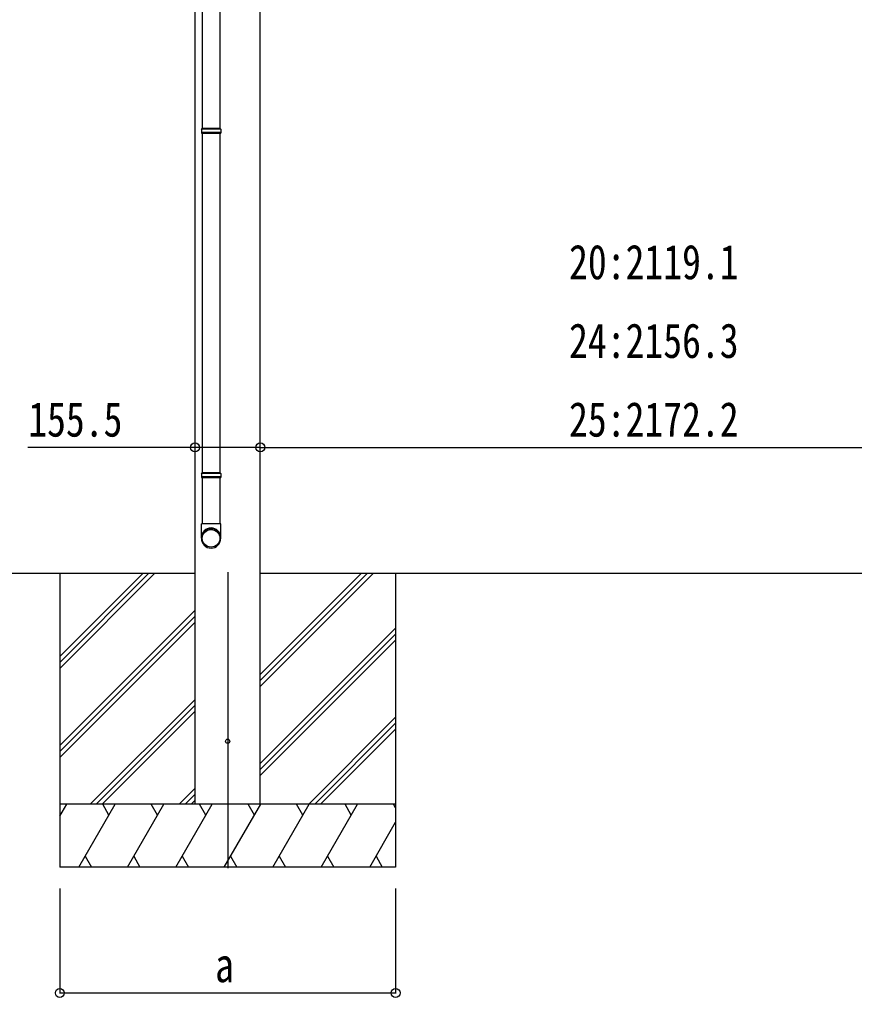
# Model space of a CAD drawing. Units: millimetres, scale not verified. Extents: x -10512 to 10512, y -7425 to 7425.
# Drawn here: x -8293 to -6304, y -4151 to -1821 of the extents above; entities that cross this region are included whole.
import ezdxf
from ezdxf.enums import TextEntityAlignment as Align

# ---------------------------------------------------------------- set-up
doc = ezdxf.new("R2010")
doc.units = ezdxf.units.MM
doc.header["$LTSCALE"] = 30
for name, color, linetype in [('0-3_YKK_12', 2, 'Continuous'), ('0-4_YKK_13', 4, 'Continuous'), ('0-5_YKK_A1', 4, 'Continuous'), ('0-6_YKK_D', 6, 'Continuous')]:
    doc.layers.add(name, color=color, linetype=linetype)
doc.styles.add('ＭＳ ゴシック', font='')
doc.styles.get('ＭＳ ゴシック').set_extended_font_data('MS Gothic')

msp = doc.modelspace()

# ---------------------------------------------------------------- linework, layer by layer
at = {"layer": '0-3_YKK_12'}
msp.add_line((-7797.41, -3138.25), (-7797.41, -3843.19), dxfattribs=at)
at = {"layer": '0-4_YKK_13'}
for p, q in [((-7858, -1316.81), (-7858, -2080.69)), ((-7816, -1316.81), (-7816, -2080.69)), ((-7860, -2082.69), (-7859, -2080.69)), ((-7814, -2082.69), (-7860, -2082.69)), ((-7814, -2090.69), (-7860, -2090.69)), ((-7815, -2080.69), (-7859, -2080.69)), ((-7815, -2092.69), (-7859, -2092.69)), ((-7858, -2092.69), (-7858, -2901.19)), ((-7816, -2092.69), (-7816, -2901.19)), ((-7814, -2082.69), (-7815, -2080.69)), ((-7814, -2090.69), (-7815, -2092.69)), ((-7814, -2082.69), (-7814, -2090.69)), ((-7860, -2903.19), (-7859, -2901.19)), ((-7814, -2903.19), (-7860, -2903.19)), ((-7814, -2911.19), (-7860, -2911.19)), ((-7815, -2901.19), (-7859, -2901.19)), ((-7814, -2903.19), (-7815, -2901.19)), ((-7814, -2911.19), (-7815, -2913.19)), ((-7814, -2903.19), (-7814, -2911.19)), ((-7815, -2913.19), (-7859, -2913.19)), ((-7858, -2913.19), (-7858, -3023.19)), ((-7816, -2913.19), (-7816, -3023.19)), ((-7860, -3057.33), (-7860, -3023.19)), ((-7814, -3023.19), (-7860, -3023.19)), ((-7814, -3057.33), (-7814, -3023.19))]:
    msp.add_line(p, q, dxfattribs=at)
for points in [[(-7860, -2082.69), (-7860, -2090.69), (-7859, -2092.69)], [(-7860, -2903.19), (-7860, -2911.19), (-7859, -2913.19)]]:
    msp.add_lwpolyline(points, dxfattribs=at)
msp.add_circle((-7797.41, -3540.75), 5, dxfattribs=at)
for centre, major_axis, ratio, start_param, end_param in [((-7837, -3055.59), (-23, 0), 0.996195, 3.1415927, 6.2831853), ((-7837, -3057.33), (-23, 0), 0.996195, 3.1415927, 6.2831853), ((-7837, -3057.33), (0, -23.43), 0.981806, 4.712389, 7.8539816)]:
    msp.add_ellipse(centre, major_axis=major_axis, ratio=ratio, start_param=start_param, end_param=end_param, dxfattribs=at)
msp.add_ellipse((-7837, -3057.33), major_axis=(21, 0), ratio=0.996195, dxfattribs=at)
at = {"layer": '0-5_YKK_A1'}
for p, q in [((-7875.16, -3690.69), (-7875.16, -1032.41)), ((-8326.29, -3140.75), (-7875.16, -3140.75)), ((-8197.41, -3367.32), (-7970.78, -3140.69)), ((-8197.41, -3353.17), (-7984.92, -3140.69)), ((-8197.41, -3339.03), (-7999.06, -3140.69)), ((-8197.41, -3140.75), (-8197.41, -3840.75)), ((-7719.66, -3140.75), (-5275.64, -3140.75)), ((-7719.66, -3410.07), (-7450.33, -3140.75)), ((-7719.66, -3395.92), (-7464.48, -3140.75)), ((-7719.66, -3381.78), (-7478.62, -3140.75)), ((-7397.41, -3140.75), (-7397.41, -3840.75)), ((-8197.41, -3551.16), (-7875.16, -3228.92)), ((-8197.41, -3565.3), (-7875.16, -3243.06)), ((-8197.41, -3579.45), (-7875.16, -3257.2)), ((-7719.66, -3593.91), (-7397.41, -3271.67)), ((-7719.66, -3608.05), (-7397.41, -3285.81)), ((-7719.66, -3622.2), (-7397.41, -3299.95)), ((-8124.8, -3690.69), (-7875.16, -3441.05)), ((-8110.66, -3690.69), (-7875.16, -3455.19)), ((-8096.51, -3690.69), (-7875.16, -3469.33)), ((-7604.3, -3690.69), (-7397.41, -3483.8)), ((-7590.16, -3690.69), (-7397.41, -3497.94)), ((-7576.01, -3690.69), (-7397.41, -3512.08)), ((-7912.67, -3690.69), (-7874.91, -3652.93)), ((-7898.52, -3690.69), (-7874.91, -3667.07)), ((-7884.38, -3690.69), (-7874.91, -3681.21)), ((-8197.41, -3719.68), (-8180.7, -3690.75)), ((-7397.41, -3690.75), (-8197.41, -3690.75)), ((-8151.83, -3840.75), (-8065.23, -3690.75)), ((-8080.23, -3716.73), (-8095.23, -3690.74)), ((-8036.36, -3840.74), (-7949.76, -3690.74)), ((-7964.76, -3716.73), (-7979.76, -3690.74)), ((-7920.89, -3840.74), (-7834.29, -3690.74)), ((-7849.29, -3716.73), (-7864.29, -3690.75)), ((-7805.42, -3840.74), (-7718.82, -3690.75)), ((-7733.82, -3716.73), (-7748.82, -3690.74)), ((-7689.95, -3840.74), (-7603.35, -3690.75)), ((-7618.35, -3716.73), (-7633.35, -3690.74)), ((-7574.48, -3840.74), (-7487.88, -3690.75)), ((-7502.88, -3716.73), (-7517.88, -3690.74)), ((-7397.41, -3699.41), (-7402.41, -3690.74)), ((-7459.01, -3840.74), (-7397.41, -3734.04)), ((-8136.83, -3814.77), (-8121.83, -3840.74)), ((-8021.36, -3814.77), (-8006.36, -3840.74)), ((-7905.89, -3814.77), (-7890.89, -3840.74)), ((-7790.42, -3814.76), (-7775.42, -3840.74)), ((-7674.95, -3814.77), (-7659.95, -3840.74)), ((-7559.48, -3814.77), (-7544.48, -3840.74)), ((-7444.01, -3814.77), (-7429.02, -3840.74)), ((-7397.41, -3840.75), (-8197.41, -3840.75))]:
    msp.add_line(p, q, dxfattribs=at)
msp.add_lwpolyline([(-7719.66, -3690.69), (-7719.66, -1011.75), (-7739.66, -1011.75), (-7770.51, -1014.99)], dxfattribs=at)
at = {"layer": '0-6_YKK_D'}
for p, q in [((-7719.66, -2840.75), (-5600.52, -2840.75)), ((-8197.41, -3891.75), (-8197.41, -4141.75)), ((-7397.41, -3891.75), (-7397.41, -4141.75)), ((-8197.41, -4140.75), (-7397.41, -4140.75))]:
    msp.add_line(p, q, dxfattribs=at)
msp.add_lwpolyline([(-7719.66, -2840.75), (-7875.16, -2840.75), (-8273.66, -2840.75)], dxfattribs=at)
for centre in [(-7875.16, -2840.75), (-7719.66, -2840.75), (-7719.66, -2840.75), (-8197.41, -4140.75), (-7397.41, -4140.75)]:
    msp.add_circle(centre, 10.62, dxfattribs=at)

# ---------------------------------------------------------------- texts
at = {"layer": '0-6_YKK_D', "style": 'ＭＳ ゴシック', "width": 0.8}
for s, p in [('20:2119.1', (-6984.09, -2464.75)), ('24:2156.3', (-6984.09, -2652.25)), ('155.5', (-8272.66, -2839.75)), ('25:2172.2', (-6984.09, -2839.75)), ('a', (-7827.41, -4139.75))]:
    msp.add_text(s, height=82.48, dxfattribs=at).set_placement(p, align=Align.BOTTOM_LEFT)

doc.saveas('drawing.dxf')
